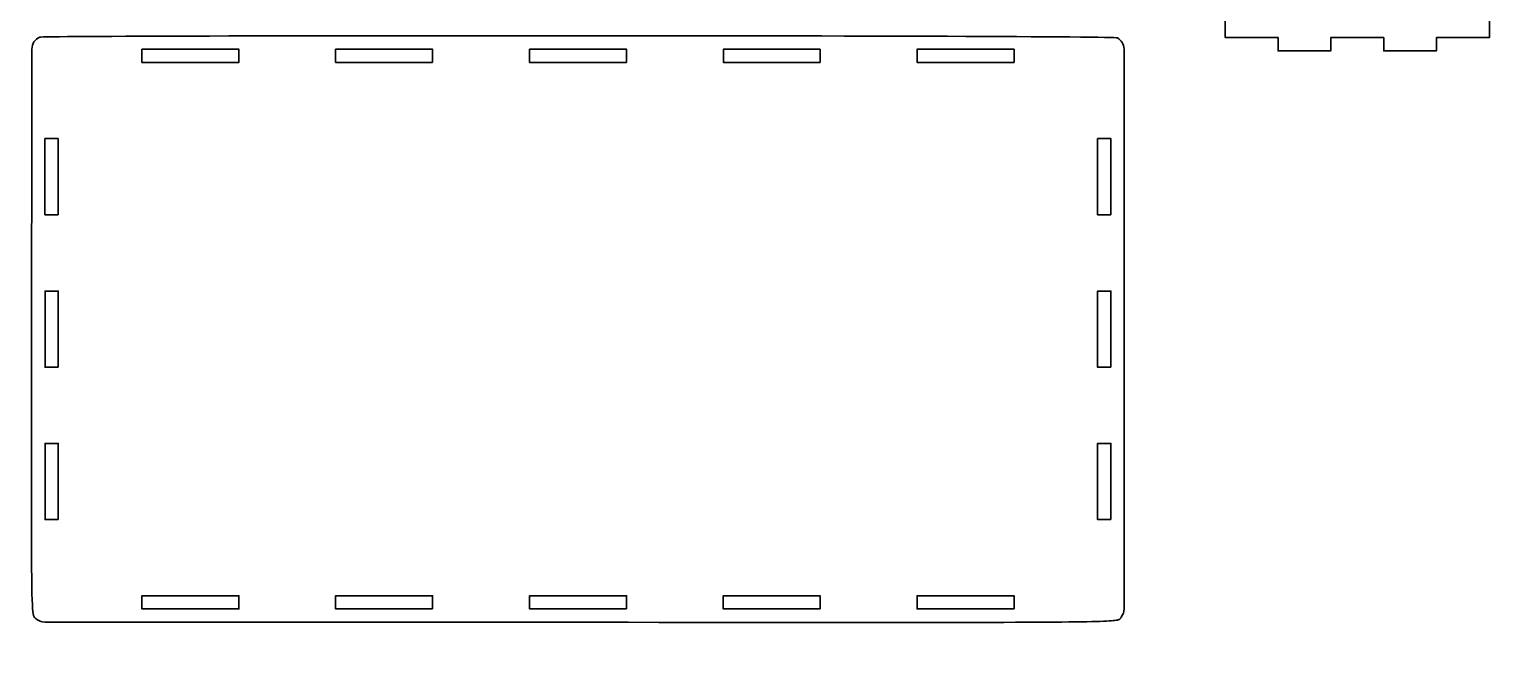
# Model space of a CAD drawing. Header units: inches. Extents: x 7 to 405, y 0 to 403.
# Drawn here: x 19.9 to 354.4, y -0.5 to 139.8 of the extents above; entities that cross this region are included whole.
import ezdxf

# ---------------------------------------------------------------- set-up
doc = ezdxf.new("R2010")
doc.units = ezdxf.units.IN
doc.header["$MEASUREMENT"] = 0
doc.layers.add('_U+0421_U+043B_U+043E_U+0439 1', color=7, linetype='Continuous')

msp = doc.modelspace()

# ---------------------------------------------------------------- linework, layer by layer
at = {"layer": '_U+0421_U+043B_U+043E_U+0439 1', "color": 250, "lineweight": 35, "true_color": 0x373435}
for points in [[(67.48, 132.29), (45.47, 132.29), (45.47, 135.29), (67.48, 135.29), (67.48, 132.29), (67.48, 132.29)], [(111.47, 132.29), (89.46, 132.29), (89.46, 135.29), (111.47, 135.29), (111.47, 132.29)], [(155.5, 132.29), (133.49, 132.29), (133.49, 135.29), (155.5, 135.29), (155.5, 132.29)], [(199.46, 132.29), (177.48, 132.29), (177.48, 135.29), (199.46, 135.29), (199.46, 132.29)], [(243.48, 132.29), (221.47, 132.29), (221.47, 135.29), (243.48, 135.29), (243.48, 132.29)], [(23.46, 115), (26.45, 115), (26.45, 97.72), (23.46, 97.72), (23.46, 115)], [(265.46, 97.72), (262.46, 97.72), (262.46, 115), (265.46, 115), (265.46, 97.72)], [(26.49, 63.14), (23.49, 63.14), (23.49, 80.43), (26.49, 80.43), (26.49, 63.14)], [(265.46, 63.14), (262.46, 63.14), (262.46, 80.43), (265.46, 80.43), (265.46, 63.14)], [(26.49, 28.57), (23.49, 28.57), (23.49, 45.86), (26.49, 45.86), (26.49, 28.57)], [(265.46, 28.57), (262.46, 28.57), (262.46, 45.86), (265.46, 45.86), (265.46, 28.57)], [(67.48, 8.29), (45.47, 8.29), (45.47, 11.29), (67.48, 11.29), (67.48, 8.29), (67.48, 8.29)], [(111.47, 8.29), (89.46, 8.29), (89.46, 11.29), (111.47, 11.29), (111.47, 8.29)], [(155.5, 8.29), (133.49, 8.29), (133.49, 11.29), (155.5, 11.29), (155.5, 8.29)], [(199.46, 8.29), (177.44, 8.29), (177.44, 11.29), (199.46, 11.29), (199.46, 8.29)], [(243.48, 8.29), (221.47, 8.29), (221.47, 11.29), (243.48, 11.29), (243.48, 8.29)]]:
    msp.add_lwpolyline(points, dxfattribs=at)
for points, knots in [([(354.38, 224.35), (354.38, 224.35), (354.38, 241.64), (354.38, 241.64), (354.38, 241.64), (351.39, 241.64), (351.39, 241.64), (351.39, 241.64), (351.39, 258.92), (351.39, 258.92), (351.39, 258.92), (339.39, 258.92), (339.39, 258.92), (339.39, 258.92), (339.39, 261.92), (339.39, 261.92), (339.39, 261.92), (327.4, 261.92), (327.4, 261.92), (327.4, 261.92), (327.4, 258.92), (327.4, 258.92), (327.4, 258.92), (315.4, 258.92), (315.4, 258.92), (315.4, 258.92), (315.4, 261.96), (315.4, 261.96), (315.4, 261.96), (303.41, 261.96), (303.41, 261.96), (303.41, 261.96), (303.41, 258.96), (303.41, 258.96), (303.41, 258.96), (291.42, 258.96), (291.42, 258.96), (291.42, 258.96), (291.42, 241.67), (291.42, 241.67), (287.17, 241.67), (287.14, 241.77), (286.75, 241.38), (286.6, 241.22), (286.51, 241.05), (286.48, 240.83), (284.56, 229.76), (284.48, 228.09), (283.62, 220.15), (283.52, 219.07), (283.34, 217.69), (283.95, 215.7), (284.05, 215.34), (287.04, 207.91), (286.41, 197.31), (286.41, 197.29), (286.41, 197.28), (286.41, 197.27), (286.47, 197.13), (285.85, 190.49), (285.5, 189.79), (283.64, 180.43), (282.03, 186.9), (284.99, 165.18), (285.37, 162.3), (285.52, 161.61), (286.48, 156.05), (286.55, 155.57), (286.96, 155.21), (287.46, 155.21), (287.46, 155.21), (291.42, 155.21), (291.42, 155.21), (291.42, 155.21), (291.42, 137.92), (291.42, 137.92), (291.42, 137.92), (303.41, 137.92), (303.41, 137.92), (303.41, 137.92), (303.41, 134.92), (303.41, 134.92), (303.41, 134.92), (315.4, 134.92), (315.4, 134.92), (315.4, 134.92), (315.4, 137.92), (315.4, 137.92), (315.4, 137.92), (327.4, 137.92), (327.4, 137.92), (327.4, 137.92), (327.4, 134.92), (327.4, 134.92), (327.4, 134.92), (339.39, 134.92), (339.39, 134.92), (339.39, 134.92), (339.39, 137.92), (339.39, 137.92), (339.39, 137.92), (351.39, 137.92), (351.39, 137.92), (351.39, 137.92), (351.39, 155.21), (351.39, 155.21), (351.39, 155.21), (354.38, 155.21), (354.38, 155.21), (354.38, 155.21), (354.38, 172.49), (354.38, 172.49), (354.38, 172.49), (351.39, 172.49), (351.39, 172.49), (351.39, 172.49), (351.39, 189.78), (351.39, 189.78), (351.39, 189.78), (354.38, 189.78), (354.38, 189.78), (354.38, 189.78), (354.38, 207.07), (354.38, 207.07), (354.38, 207.07), (351.39, 207.07), (351.39, 207.07), (351.39, 207.07), (351.39, 224.35), (351.39, 224.35), (351.39, 224.35), (354.38, 224.35), (354.38, 224.35)], [0, 0, 0, 0, 1, 1, 1, 2, 2, 2, 3, 3, 3, 4, 4, 4, 5, 5, 5, 6, 6, 6, 7, 7, 7, 8, 8, 8, 9, 9, 9, 10, 10, 10, 11, 11, 11, 12, 12, 12, 13, 13, 13, 14, 14, 14, 15, 15, 15, 16, 16, 16, 17, 17, 17, 18, 18, 18, 19, 19, 19, 20, 20, 20, 21, 21, 21, 22, 22, 22, 23, 23, 23, 24, 24, 24, 25, 25, 25, 26, 26, 26, 27, 27, 27, 28, 28, 28, 29, 29, 29, 30, 30, 30, 31, 31, 31, 32, 32, 32, 33, 33, 33, 34, 34, 34, 35, 35, 35, 36, 36, 36, 37, 37, 37, 38, 38, 38, 39, 39, 39, 40, 40, 40, 41, 41, 41, 42, 42, 42, 43, 43, 43, 44, 44, 44, 44]), ([(266.98, 137.86), (265.66, 138.52), (23.5, 138.48), (22.29, 138.04), (21.08, 137.43), (20.58, 136.65), (20.46, 135.29), (20.46, -0.47), (19.94, 7.39), (21.62, 5.92), (22.34, 5.45), (22.64, 5.36), (23.46, 5.29), (279.69, 5.29), (266.34, 4.76), (267.83, 6.45), (268.3, 7.17), (268.39, 7.48), (268.46, 8.29), (268.46, 8.29), (268.46, 135.29), (268.46, 135.29), (268.34, 136.58), (267.91, 137.24), (266.98, 137.86)], [0, 0, 0, 0, 1, 1, 1, 2, 2, 2, 3, 3, 3, 4, 4, 4, 5, 5, 5, 6, 6, 6, 7, 7, 7, 8, 8, 8, 8])]:
    msp.add_open_spline(points, degree=3, knots=knots, dxfattribs=at)

doc.saveas('drawing.dxf')
